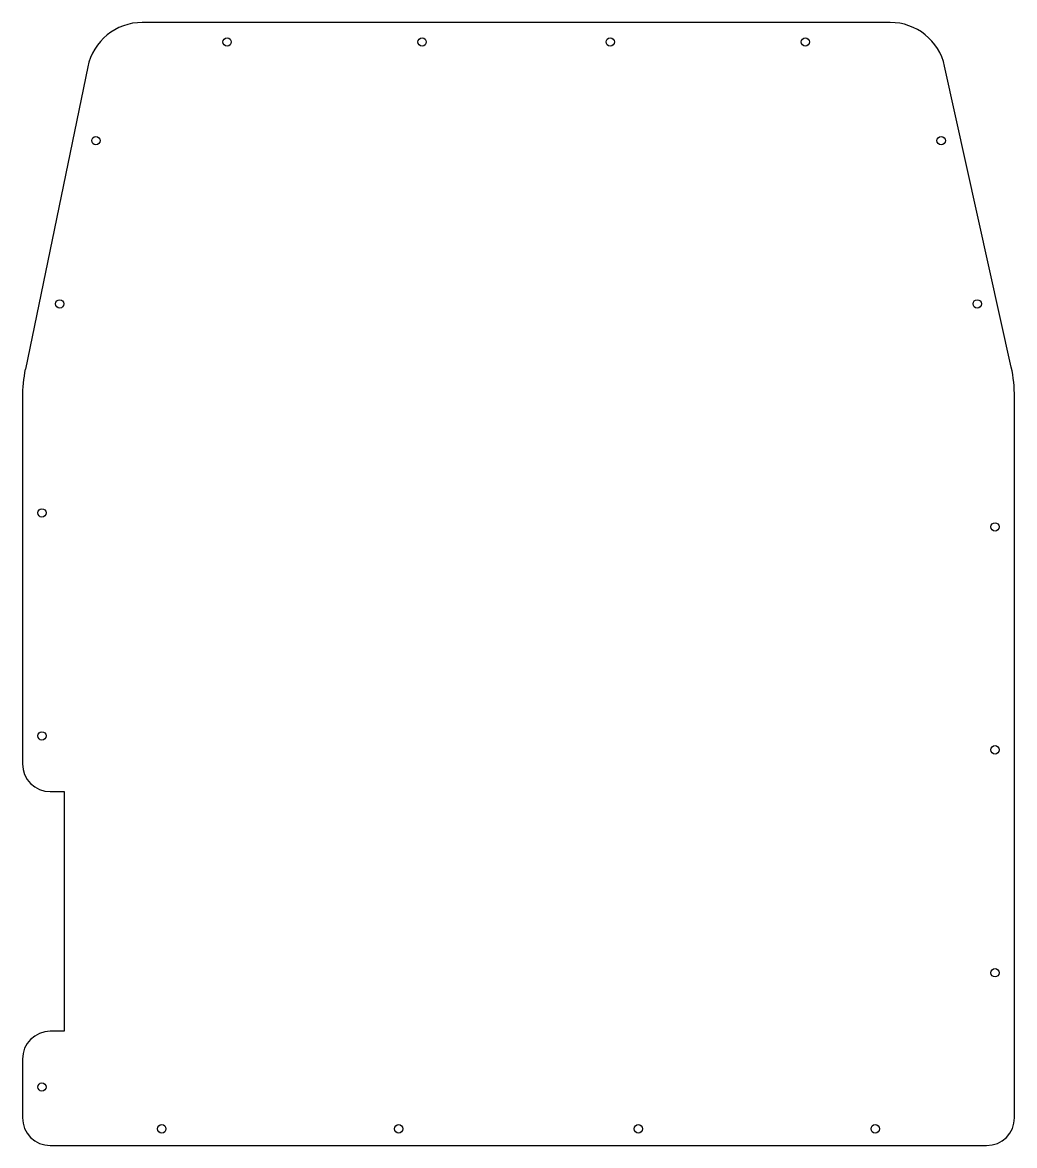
# Model space of a CAD drawing. Header units: millimetres. Extents: x 13 to 369, y 989 to 1392.
import ezdxf

# ---------------------------------------------------------------- set-up
doc = ezdxf.new("R2010")
doc.units = ezdxf.units.MM

msp = doc.modelspace()

# ---------------------------------------------------------------- linework, layer by layer
at = {"color": 7, "linetype": 'Continuous', "lineweight": 25}
for p, q in [((324.13, 1392.26), (55.73, 1392.26)), ((36.15, 1376.31), (13.77, 1267.87)), ((367.55, 1268.57), (343.66, 1376.58)), ((12.73, 1257.76), (12.73, 1126.26)), ((368.73, 999.26), (368.73, 1257.77)), ((22.73, 1116.26), (27.73, 1116.26)), ((27.73, 1116.26), (27.73, 1030.26)), ((27.73, 1030.26), (22.73, 1030.26)), ((12.73, 1020.26), (12.73, 999.26)), ((22.73, 989.26), (358.73, 989.26))]:
    msp.add_line(p, q, dxfattribs=at)
for centre in [(86.15, 1385.26), (156.15, 1385.26), (223.66, 1385.26), (293.66, 1385.26), (39.07, 1349.85), (342.4, 1349.85), (26.1, 1291.26), (355.36, 1291.26), (19.73, 1216.26), (361.73, 1211.26), (19.73, 1136.26), (361.73, 1131.26), (361.73, 1051.26), (19.73, 1010.26), (62.73, 995.26), (147.73, 995.26), (233.73, 995.26), (318.73, 995.26)]:
    msp.add_circle(centre, 1.5, dxfattribs=at)
for centre, radius, start, end in [((55.73, 1372.26), 20, 90, 168.3381), ((324.13, 1372.26), 20, 12.4751, 90), ((62.73, 1257.76), 50, 168.3381, 180), ((318.73, 1257.77), 50, 0, 12.4751), ((22.73, 1126.26), 10, 180, 270), ((22.73, 1020.26), 10, 90, 180), ((22.73, 999.26), 10, 180, 270), ((358.73, 999.26), 10, 270, 360)]:
    msp.add_arc(centre, radius, start, end, dxfattribs=at)

doc.saveas('drawing.dxf')
